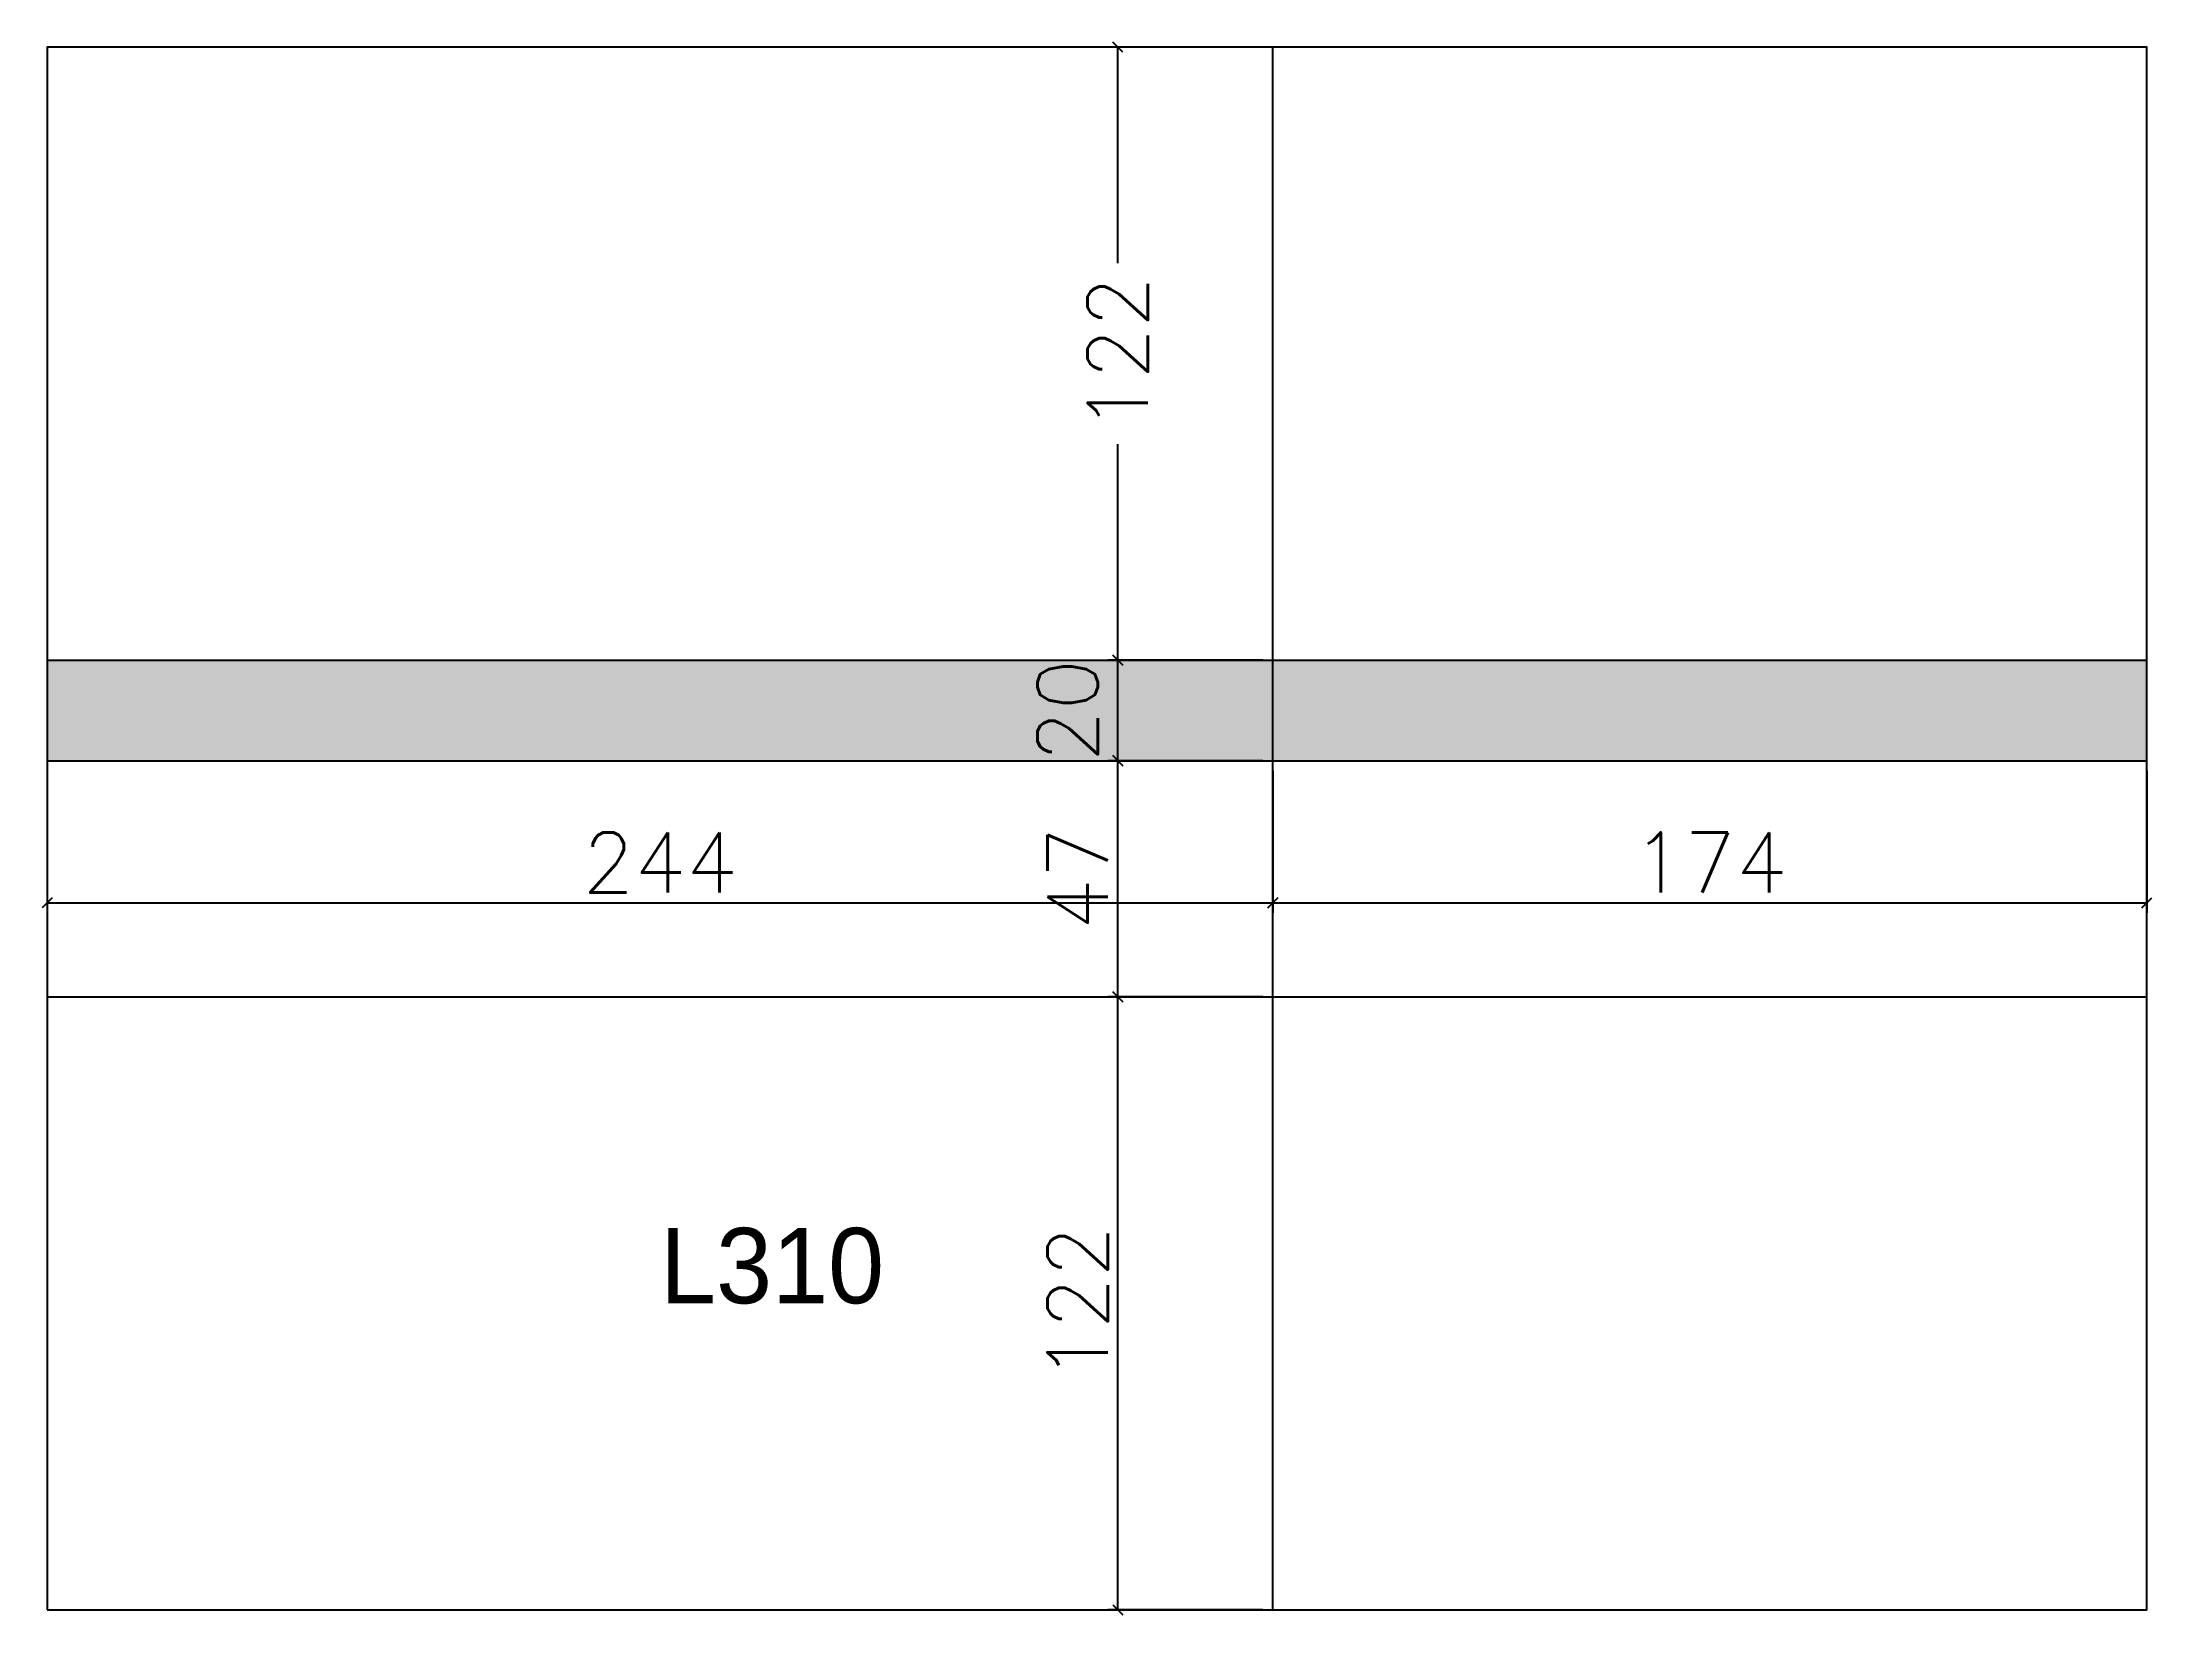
# Model space of a CAD drawing. Extents: x 1622 to 2042, y 2679 to 2992.
import ezdxf

# ---------------------------------------------------------------- set-up
doc = ezdxf.new("R2010")
doc.units = 0
for name, color, linetype in [('COTA', 241, 'Continuous'), ('Hachura', 251, 'Continuous'), ('NOMENCLATURA', 7, 'Continuous'), ('PAINEIS', 6, 'Continuous')]:
    doc.layers.add(name, color=color, linetype=linetype)
doc.styles.add('Romans', font='romans.shx', dxfattribs={"height": 12})
doc.dimstyles.new('cotas', dxfattribs={"dimtxt": 9, "dimasz": 2, "dimexe": 2, "dimexo": 2, "dimgap": 2, "dimtad": 1, "dimdec": 1, "dimzin": 12, "dimtxsty": 'Romans', "dimblk": 'OBLIQUE', "dimcen": 2.5, "dimclrd": 4, "dimclre": 4, "dimclrt": 240, "dimazin": 3, "dimtfac": 1, "dimtmove": 0, "dimatfit": 3})

# ---------------------------------------------------------------- blocks, each defined once
blk = doc.blocks.new('_OBLIQUE')
at = {"color": 0, "linetype": 'BYBLOCK'}
blk.add_line((-0.5, -0.5), (0.5, 0.5), dxfattribs=at)

msp = doc.modelspace()

# ---------------------------------------------------------------- hatches: boundary and pattern name
at = {"layer": 'Hachura'}
h = msp.add_hatch(color=8, dxfattribs=at)
h.dxf.hatch_style = 1
h.paths.add_polyline_path([(1622.5, 2869), (1622.5, 2849), (2040.5, 2849), (2040.5, 2869)])

# ---------------------------------------------------------------- linework, layer by layer
at = {"layer": 'PAINEIS'}
for p, q in [((1866.5, 2680), (1866.5, 2991)), ((1622.5, 2802), (2040.5, 2802))]:
    msp.add_line(p, q, dxfattribs=at)
at = {"layer": 'PAINEIS', "lineweight": 25}
for p, q in [((1622.5, 2869), (2040.5, 2869)), ((1622.5, 2849), (2040.5, 2849))]:
    msp.add_line(p, q, dxfattribs=at)
at = {"layer": 'PAINEIS'}
msp.add_lwpolyline([(1622.5, 2680), (2040.5, 2680), (2040.5, 2991), (1622.5, 2991)], close=True, dxfattribs=at)

# ---------------------------------------------------------------- texts
at = {"layer": 'NOMENCLATURA'}
msp.add_text('L310', height=15, dxfattribs=at).set_placement((1744.5, 2741))

# ---------------------------------------------------------------- dimensions: what is measured, and where the dimension line sits
at = {"layer": 'COTA'}
msp.add_linear_dim(base=(1835.64, 2869), p1=(1866.5, 2869), p2=(1866.5, 2991), angle=90, location=(1835.64, 2930), dimstyle='cotas', override={"dimtmove": 2}, dxfattribs=at).render()
for base, p1, p2 in [((1835.64, 2849), (1866.5, 2849), (1866.5, 2869)), ((1835.64, 2802), (1866.5, 2802), (1866.5, 2849)), ((1835.64, 2680), (1866.5, 2680), (1866.5, 2802))]:
    msp.add_linear_dim(base=base, p1=p1, p2=p2, angle=90, dimstyle='cotas', dxfattribs=at).render()
for base, p1, p2 in [((1622.5, 2820.73), (1622.5, 2849), (1866.5, 2849)), ((1866.5, 2820.73), (1866.5, 2849), (2040.5, 2849))]:
    msp.add_linear_dim(base=base, p1=p1, p2=p2, dimstyle='cotas', dxfattribs=at).render()

doc.saveas('drawing.dxf')
